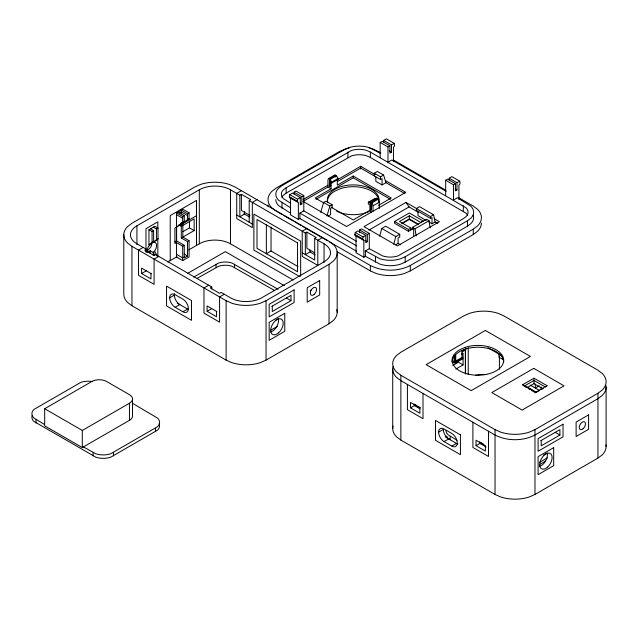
<?xml version="1.0" encoding="UTF-8"?>
<svg xmlns="http://www.w3.org/2000/svg" width="638" height="638" viewBox="0 0 638 638"><rect width="100%" height="100%" fill="white"/><g stroke="black" fill="none" stroke-linecap="round" stroke-linejoin="round"><path stroke-width="0.96" d="M181.288 222.558L181.288 238.006L187.524 241.611L189.087 240.709L189.087 256.915L182.691 260.607L176.455 257.002L176.455 242.599L174.892 241.698L176.455 240.797L184.254 245.303L184.254 257.904L187.524 256.013L187.524 241.611M181.288 213.842L181.296 210.093L182.851 209.2L189.087 212.797L189.063 218.603L182.843 223.603L182.851 237.105L189.087 240.709M184.254 221.394L176.455 227.295L176.455 212.893L178.042 211.968L184.278 215.572L184.254 221.394L174.9 228.197L174.9 243.501L176.455 242.599L182.691 246.196L184.254 245.303M196.496 200.42L196.496 245.439L196.496 200.42L170.218 215.588L170.218 260.607M410.944 229.903L410.944 228.109L399.484 221.49L409.309 215.819L420.769 222.431L423.225 221.019L409.309 212.98L394.571 221.49L394.571 223.292L408.487 231.323L413.4 228.492M408.487 231.323L408.487 229.52L394.571 221.49M401.988 223.683L409.309 219.456L409.309 215.819M182.707 222.303L182.691 216.489L176.455 212.893M356.57 251.244L299.908 218.531L298.353 219.432L298.353 202.326L289.381 197.597L289.381 196.695L289.772 194.67L292.499 193.099L300.299 197.597L300.299 204.798L301.854 203.897L301.854 196.695L294.062 192.197L294.062 194M297.18 202.102L297.571 199.176L300.299 197.597M359.553 230.007L361.499 228.882L369.298 233.38L369.298 248.684L365.399 250.941L365.399 256.34L363.843 257.242L363.843 240.135L354.872 235.406L354.872 234.505L355.262 232.479L357.99 230.908L365.789 235.406L365.789 242.607L367.344 241.714L367.344 234.505L359.553 230.007L359.553 232.71M362.671 239.912L363.062 236.985L365.789 235.406M379.674 236.156L381.771 228.468L385.703 226.203L399.731 234.298L399.731 237.001L398.096 237.95L398.096 243.349L400.632 244.817M393.71 244.258L395.807 236.57L399.731 234.298M320.723 212.39L323.586 202.485L325.922 201.137L332.159 204.742L332.159 207.438L330.596 208.339L330.596 214.639L328.259 215.995M326.959 215.995L329.822 206.09L332.159 204.742M335.748 177.101L335.748 175.298L334.966 174.852L328.729 178.449L327.948 179.804L327.948 187.006L303.154 201.321M150.504 228.771L153.622 230.573L153.622 241.411L148.598 246.308A6.619 3.82 -60 0 0 147.386 252.225M154.651 255.144L153.311 252.536L150.193 250.734L147.577 252.337M153.311 255.375L153.311 252.536L155.217 250.128A6.619 3.82 -60 0 0 155.217 242.488L153.311 242.281L157.993 238.891L157.993 228.053L154.874 226.251L148.949 229.672L148.957 244.801L150.504 243.907M523.646 385.671L522.61 384.762L533.99 378.19L547.013 385.703L545.458 387.075L533.99 380.455L524.173 386.126M148.957 244.801L153.622 241.411M157.993 238.891L153.311 242.281M189.063 218.603L181.28 224.496L196.488 215.724M369.266 248.668L382.633 255.91A15.376 8.876 0 0 0 398.008 255.91L463.3 218.69L466.011 216.649A15.376 8.876 0 0 0 466.011 207.773L370.359 152.075L366.826 150.504A15.376 8.876 0 0 0 351.442 150.504L286.151 187.732L283.439 189.765A15.376 8.876 0 0 0 283.439 198.649L290.442 203.155M467.542 215.317A15.376 8.876 0 0 0 466.011 213.172L370.359 157.474L366.826 155.911A15.376 8.876 0 0 0 351.442 155.911L286.151 193.131L283.439 195.172A15.376 8.876 0 0 0 281.908 197.309M329.033 264.339L333.331 261.101A28.726 16.58 0 0 0 333.331 244.521L329.033 241.284L234.864 186.918L229.257 184.438A28.726 16.58 0 0 0 200.539 184.438L194.933 186.918L131.946 223.284L127.648 226.514A28.726 16.58 0 0 0 127.648 243.102L131.946 246.332L226.123 300.705L231.722 303.186A28.726 16.58 0 0 0 260.448 303.186L266.046 300.705L329.033 264.339L329.033 323.753L266.046 360.119L260.448 362.599A28.726 16.58 0 0 1 231.722 362.599L226.123 360.119L131.946 305.754L127.648 302.516A28.726 16.58 0 0 1 123.804 294.222L123.804 234.808M82.884 446.648L95.923 453.801A14.698 8.485 0 0 0 110.629 453.801L157.634 426.662A14.698 8.485 0 0 0 157.634 418.177L132.473 403.272M32.123 415.673A14.698 8.485 0 0 0 33.87 421.399L95.923 457.223A14.698 8.485 0 0 0 110.629 457.223L157.634 430.084A14.698 8.485 0 0 0 159.101 423.648M329.033 323.753L333.331 320.523A28.726 16.58 0 0 0 336.824 309.637M365.151 250.798L379.849 258.693A20.942 12.09 0 0 0 400.792 258.693L405.186 256.747L467.455 220.796L470.828 218.26A20.942 12.09 0 0 0 470.828 206.17L457.366 197.804L453.474 200.061L453.474 184.757L445.675 180.251L445.675 195.555M365.151 256.197L379.849 264.092A20.942 12.09 0 0 0 400.792 264.092L405.186 262.146L467.455 226.195L470.828 223.659A20.942 12.09 0 0 0 473.229 215.253M329.264 241.778L370.359 265.504C382.648 271.732 397.992 271.732 410.282 265.504L473.268 229.138L477.567 225.908A28.726 16.58 0 0 0 477.567 209.32L473.268 206.09L458.714 197.684M336.968 251.627L370.359 270.903L375.957 273.383A28.726 16.58 0 0 0 404.683 273.383L410.282 270.903L473.268 234.537L477.567 231.307A28.726 16.58 0 0 0 481.419 223.013M597.95 393.271L602.248 390.041A28.726 16.58 0 0 0 602.248 373.453L597.95 370.223L503.781 315.85L498.182 313.37A28.726 16.58 0 0 0 469.456 313.37L463.85 315.85L400.871 352.216L396.573 355.446A28.726 16.58 0 0 0 396.573 372.034L400.871 375.272L495.04 429.637L500.639 432.117A28.726 16.58 0 0 0 529.365 432.117L534.971 429.637L597.95 393.271L597.95 458.092L534.971 494.458L529.365 496.938A28.726 16.58 0 0 1 500.639 496.938L495.04 494.458L400.871 440.084L396.573 436.855A28.726 16.58 0 0 1 393.08 425.961M597.95 458.092L602.248 454.854A28.726 16.58 0 0 0 605.94 444.838M147.226 250.917L150.536 247.432A6.619 3.82 -60 0 0 151.908 242.815M375.822 176.83L375.822 181.336L382.058 184.932L385.95 182.667L404.899 193.617M182.691 216.489L184.278 215.572M136.931 244.466L136.931 225.804L199.303 189.797A22.051 12.728 0 0 1 230.493 189.797L239.848 195.196L241.403 194.295L250.758 199.702L249.203 200.595L249.203 222.207M178.042 211.968L181.296 210.093L187.524 213.698L187.54 219.504M179.111 213.156L181.288 211.904L187.524 215.5M148.949 229.672L152.067 231.474L153.622 230.573M153.311 227.152L156.43 228.954L157.993 228.053M187.524 213.698L189.087 212.797M143.167 247.408L138.494 250.112L138.494 275.321L154.085 284.325L154.085 259.116L158.766 256.412M241.403 190.698L236.73 193.394L236.73 218.603L252.321 227.606L252.321 202.398L257.002 199.702M146.285 252.162L146.285 249.211L144.73 250.112L154.085 255.511L155.648 254.61L211.776 287.02L211.776 288.99M183.018 231.61L189.478 227.878L194.151 230.581L194.151 218.874L181.288 226.307L178.951 224.951M153.311 252.536L154.874 251.635L157.092 255.99M181.288 238.006L194.151 230.581M151.389 273.766L141.612 268.119L141.612 273.519L146.285 270.815M167.738 262.035L176.997 256.691M188.816 249.865L199.303 243.812A22.051 12.728 0 0 1 230.493 243.812L293.145 279.986M294.062 192.197L296.008 191.073L303.808 195.571L303.808 210.875L299.908 213.124L299.908 218.531M380.184 157.745L380.184 142.441L382.13 141.317L389.93 145.815L389.93 153.016L391.493 152.123L391.493 144.914L383.693 140.416L383.693 142.218M383.693 140.416L386.421 138.837L394.22 143.343L394.611 145.815L393.439 147.394L393.439 161.645M184.254 257.002L182.691 257.904L176.455 254.299M328.729 178.449L329.503 178.903L335.748 175.298M329.503 178.903L329.503 186.105L330.285 186.551L330.285 179.35L336.521 175.753L338.084 178.449L338.084 179.35L337.303 178.903L337.303 185.203L353.205 176.024L391.254 197.987L378.573 205.308M301.854 196.695L303.808 195.571M380.184 142.441L387.984 146.939L389.93 145.815M391.493 144.914L394.22 143.343M338.084 178.449L331.848 182.053L330.285 181.152M303.154 199.519L328.06 185.14M323.618 202.868L315.164 197.987L331.066 188.808L331.066 182.5L331.848 182.954L360.693 166.295L375.144 174.645M329.503 186.105L331.066 185.203M337.606 181.431L360.693 168.097L380.495 179.533L382.058 178.632L382.058 184.932M187.468 273.487L225.326 251.627L284.396 285.736M316.009 199.303L353.205 177.819L390.408 199.303M193.705 277.083L218.698 263.008A13.246 7.648 0 0 1 231.945 263.008L278.12 289.317M374.259 175.928L374.259 173.233L377.353 171.447L383.59 175.043L385.95 182.667M197.15 278.343L218.698 266.253A13.246 7.648 0 0 1 231.945 266.253L274.707 290.585M187.612 309.079L182.931 311.783L175.139 307.277A7.72 4.458 60 0 1 169.676 297.826L174.357 295.123M374.259 173.233L380.495 176.83L383.59 175.043M208.658 285.226L203.985 287.921L203.985 313.13L219.576 322.134L219.576 296.925L224.257 294.222M306.894 228.508L302.221 231.211L302.221 256.412L317.812 265.416L317.812 240.207L322.493 237.511M298.002 266.588L271.03 251.013L266.357 253.717L266.357 224.903M175.139 307.277L179.812 304.581A7.72 4.458 60 0 1 174.541 293.6M211.776 287.02L210.221 287.921L219.576 293.328L221.139 292.427L230.493 297.826A22.051 12.728 0 0 0 261.676 297.826L324.048 261.819A22.051 12.728 0 0 0 324.048 243.812L314.694 238.413L314.694 260.017L302.221 252.815M249.203 200.595L305.339 233.006L306.894 232.104L316.249 237.511L314.694 238.413M370.67 203.57L368.333 202.222L370.67 201.767L376.906 198.171L374.57 198.617L368.333 202.222L368.333 204.016L369.896 204.918L369.896 211.218L371.452 212.119M370.67 201.767L370.67 209.87L371.452 210.325L371.452 202.222L377.688 198.617L378.47 199.064L379.251 202.222L379.251 208.522M371.452 202.222L372.233 202.669L378.47 199.064M373.015 211.218L373.015 205.819L379.251 202.222M370.12 210.189L353.205 219.951L331.226 207.262M216.88 311.575L207.103 305.929L207.103 311.328L211.776 308.632M315.116 254.857L310.012 251.914L305.339 254.618L305.339 233.006M44.676 408.735L91.824 381.516A10.471 6.045 0 0 1 106.642 381.516L129.45 394.683A10.471 6.045 0 0 1 129.45 403.24L129.45 420.338L82.302 447.565L44.676 425.841L44.676 408.735L82.302 430.459L129.45 403.24M437.668 223.436L435.132 221.968L432.014 223.771L432.014 217.47L430.451 218.371L430.451 216.569L405.951 202.421L364.003 226.642L397.418 245.925L439.359 221.713L434.223 218.738M445.675 180.251L447.621 179.126L455.42 183.624L455.42 190.834L456.975 189.933L456.975 182.731L449.184 178.225L449.184 180.028M449.184 178.225L451.911 176.654L459.711 181.152L460.102 183.624L458.929 185.203L458.929 199.455M368.836 230.151L409.07 206.927L418.52 212.382M367.344 234.505L369.298 233.38M453.474 184.757L455.42 183.624M456.975 182.731L459.711 181.152M401.94 223.244L409.309 218.986L418.313 224.185M271.86 306.352L291 295.298L291 300.705L272.282 311.504L272.282 306.104M430.451 216.569L433.569 214.767L435.132 221.968M408.487 229.52L410.944 228.109M413.695 236.14L413.687 229.839L412.523 229.162L412.523 227.359L426.551 219.265L429.055 220.7L430.132 227.806M412.523 227.359L415.027 228.803L429.055 220.7M395.64 244.769L398.096 243.349M275.425 320.292L278.001 318.801M270.48 330.348L277.363 326.377M466.171 348.723L461.992 351.139L461.992 357.44L455.747 361.044L455.747 354.736M461.992 352.024L465.405 350.055L465.413 373.828M461.457 354.146L463.076 353.213L463.076 364.912L455.803 369.115M455.747 361.044L456.529 361.491L462.765 357.886L462.765 358.787L454.974 363.293L454.974 356.092L454.192 355.637L454.192 362.839L453.411 362.392L452.629 360.143M452.741 365.478L458.395 362.217L463.076 364.912M410.529 407.857L419.884 413.257L419.884 407.857L410.529 402.45L410.529 407.857L415.21 405.154M438.601 432.157L443.274 429.462A7.72 4.458 60 0 0 448.737 438.912L444.056 441.616A7.72 4.458 60 0 1 438.601 432.157A7.72 4.458 60 0 1 444.056 429.007L451.856 433.513A7.72 4.458 60 0 1 457.31 442.963A7.72 4.458 60 0 1 451.856 446.114L444.056 441.616M527.443 387.41L533.99 383.629L543.002 388.829M539.174 385.799L535.274 388.048L535.274 384.076M522.61 384.762L535.633 392.274L547.013 385.703M531.534 390.384L535.633 392.745L539.724 390.384M541.359 389.435L543.002 388.494M451.856 446.114L456.529 443.418A7.72 4.458 60 0 0 457.94 444.016M476.02 445.667L485.374 451.066L485.374 445.667L476.02 440.26L476.02 445.667L480.701 442.963M540.777 440.683L559.917 429.637L559.917 435.036L541.207 445.842L541.207 440.443M543.48 455.125L546.925 453.14M539.612 462.359L547.332 457.909M539.397 464.687L545.418 461.21M289.381 197.597L290.553 197.82L290.553 214.926L298.353 219.432M176.455 214.687L182.715 218.276M389.148 150.767L391.493 152.123M455.42 189.031L456.975 189.933M380.806 152.705L373.493 149.236A28.726 16.58 0 0 0 369.25 148.08M393.654 160.122L445.874 190.268M380.719 153.559L369.601 147.729A20.942 12.09 0 0 0 348.667 147.729L344.273 149.675L281.996 185.626L278.631 188.162A20.942 12.09 0 0 0 278.631 200.252L290.529 207.709M446.169 191.336L391.876 159.994L387.984 162.251L387.984 146.939M385.352 180.538L405.76 192.317L346.506 226.522L303.138 201.488M433.569 214.767L419.533 206.664L416.415 208.466L416.415 210.269L430.451 218.371M426.232 220.437L417.978 215.668L417.978 211.17M428.712 221.864L432.014 223.771M409.309 219.456L418.257 224.624M327.948 187.006L331.066 188.808M381.771 228.468L395.807 236.57M323.586 202.485L329.822 206.09M289.772 194.67L297.571 199.176M355.262 232.479L363.062 236.985M289.381 196.695L297.18 201.201M300.299 203.004L301.854 203.897M354.872 234.505L362.671 239.011M365.008 240.359L367.344 241.714M291.335 198.274L296.008 200.978M363.843 240.135L356.044 235.637L356.044 252.736L363.843 257.242M303.289 210.58L356.419 241.252M299.908 213.124L356.57 245.837M275.823 199.606A20.942 12.09 0 0 0 278.631 205.651L290.529 213.116M276.182 211.13L282.179 214.591M283.886 215.58L293.305 221.019M295.019 222.008L301.008 225.469M302.723 226.458L327.549 240.789M488.038 347.814L501.564 355.621M502.058 356.267L498.94 354.473L498.94 357.168L503.621 359.872M249.913 215.413L241.403 210.5L241.403 194.295M314.55 252.728L306.894 248.31L306.894 232.104M243.868 213.722L249.625 217.048M236.73 215.006L252.321 224.002M530.17 385.105L539.493 390.48M527.052 386.907L536.406 392.306M524.986 386.604L526.629 387.545M528.264 388.494L529.899 389.435M461.992 357.44L462.765 357.886M454.974 361.491L456.529 362.392L456.529 361.491M299.812 276.629L253.884 250.112L253.884 214.105L300.657 241.108L300.657 276.15M555.235 432.341L559.917 435.036M286.318 298.002L291 300.705M184.167 254.076L187.524 256.013M146.285 249.211L136.931 243.812A22.051 12.728 0 0 1 136.931 225.804M417.188 405.848L414.07 404.045L414.461 405.616L419.916 408.775M418.743 406.749L420.306 407.642M483.452 444.104L479.561 441.855L479.951 443.434L486.188 447.031M446.058 430.475A14.698 8.485 0 0 0 448.028 434.717L457.007 440.276M445.396 436.982L457.35 443.889M141.612 273.519L150.967 278.918L150.967 273.519M207.103 311.328L216.457 316.735L216.457 311.328M177.324 303.146L188.425 309.55M92.032 381.5A14.698 8.485 0 0 0 80.874 382.345L33.87 409.484A14.698 8.485 0 0 0 33.87 417.978L44.556 424.525M275.464 210.596L271.884 207.9A28.726 16.58 0 0 1 271.884 191.312L276.182 188.082L339.169 151.716L344.775 149.236A28.726 16.58 0 0 1 349.018 148.08M448.028 438.139L450.197 439.765L450.197 436.344M405.951 202.421L409.07 206.919M330.285 179.35L331.848 182.954M372.233 202.669L373.015 205.819M415.027 228.803L416.096 235.908M176.439 226.442L176.455 240.797M152.067 231.474L152.075 242.304M606.1 387.146L606.1 446.568M541.104 387.003L541.104 388.797M535.633 392.274L535.633 392.745M534.971 429.637L534.971 494.458M533.99 378.19L533.99 383.629M499.41 356.538L499.41 369.306M495.04 429.637L495.04 494.458M488.493 431.264L488.493 456.465L472.902 447.461L472.902 422.26M473.268 229.138L473.268 234.537M468.228 347.702L468.228 374.219M467.455 220.796L467.455 226.195M465.413 348.46L465.413 373.9M463.3 205.731L463.3 211.13M423.002 393.447L423.002 418.656L407.411 409.652L407.411 384.451M410.282 265.504L410.282 270.903M405.186 256.747L405.186 262.146M400.871 375.272L400.871 440.084M392.721 369.147L392.721 428.561M380.495 176.83L380.495 179.533M375.455 256.747L375.455 262.146M370.359 152.075L370.359 157.474M370.359 265.504L370.359 270.903M360.693 166.295L360.693 168.998M353.205 176.024L353.205 177.819M347.909 152.075L347.909 157.474M337.183 252.815L337.183 312.229M324.048 243.812L324.048 262.473M310.012 250.112L310.012 251.914M286.151 187.732L286.151 193.131M281.996 202.788L281.996 208.187M271.03 227.176L271.03 251.013M266.046 300.705L266.046 360.119M244.521 211.401L244.521 214.105L239.848 216.8L239.848 195.196M234.577 264.172L234.577 267.418M230.493 189.797L230.493 243.812M226.123 300.705L226.123 360.119M216.067 264.172L216.067 267.418M199.303 189.797L199.303 243.812M189.478 221.051L189.478 227.878M182.691 246.196L182.691 260.607M176.614 226.506L176.614 241.012M157.833 227.702L157.833 221.841L145.982 228.683L145.982 252.13M157.833 238.452L157.833 256.029M156.43 228.954L156.43 239.792M155.465 428.297L155.465 431.719M150.193 250.734L150.193 253.573M132.521 398.957L132.521 416.064A10.471 6.045 0 0 1 129.45 420.338M131.946 246.332L131.946 305.754M113.452 452.549L113.452 455.971M93.1 452.549L93.1 455.971M82.302 430.459L82.302 447.565M36.039 419.605L36.039 423.026M310.969 289.923A4.41 2.544 -60 0 1 310.323 290.864M182.931 311.783A7.72 4.458 60 0 0 188.393 308.632A7.72 4.458 60 0 0 182.931 299.174L175.139 294.676A7.72 4.458 60 0 0 169.676 297.826M278.312 318.769A8.82 5.096 -60 0 1 270.671 331.999M268.191 206.744A28.726 16.58 0 0 1 268.04 205.013M327.406 201.592A25.799 14.897 0 0 1 334.966 191.057L340.309 188.689A25.799 14.897 0 0 1 378.789 199.646M368.916 211.609A25.799 14.897 0 0 1 336.617 211.194M327.908 202.701A25.799 14.897 0 0 1 352.359 184.9A25.799 14.897 0 0 1 378.789 201.736M447.437 437.477A14.698 8.485 0 0 1 446.56 436.089M605.94 385.416A28.726 16.58 0 0 1 602.248 395.44L597.95 398.678L534.971 435.036C522.682 441.273 507.33 441.273 495.04 435.036L400.871 380.671L396.573 377.433A28.726 16.58 0 0 1 393.08 366.547M452.095 362.121A25.799 14.897 0 0 1 477.894 347.224A25.799 14.897 0 0 1 503.693 362.121M475.382 375.383A22.051 12.728 0 0 1 486.698 374.53M547.229 453.1A8.82 5.096 -60 0 1 539.588 466.33M294.118 289.899L269.164 304.302L269.164 316.911L294.118 302.508L294.118 289.899M319.678 280.545L307.205 287.746L307.205 302.149L319.678 294.947L319.678 280.545M284.763 313.306L269.164 322.31L269.164 340.317L284.763 331.313L284.763 313.306M485.374 330.436L426.128 364.641L471.187 390.655L530.441 356.451L485.374 330.436M533.751 368.357L491.81 392.569L522.099 410.059L564.04 385.846L533.751 368.349M563.035 424.238L538.089 438.641L538.089 451.241L563.035 436.839L563.035 424.238M588.595 414.875L576.122 422.085L576.122 436.488L588.595 429.286L588.595 414.875M553.68 447.645L538.089 456.649L538.089 474.648L553.68 465.644L553.68 447.645M464.99 347.423L459.647 349.791A25.799 14.897 0 0 0 469.066 374.315A25.799 14.897 0 0 0 503.597 359.019A25.799 14.897 0 0 0 464.99 347.423M297.539 242.911L257.002 219.504L257.002 248.31L297.539 271.716L297.539 242.911M460.429 434.861L435.483 420.458L435.483 440.26L460.429 454.671L460.429 434.861M191.512 300.53L166.558 286.119L166.558 305.929L191.512 320.332L191.512 300.53M314.247 294.357A4.41 2.544 -60 0 0 315.643 287.531A4.41 2.544 -60 0 0 310.427 292.156A4.41 2.544 -60 0 0 314.247 294.357M278.575 332.837A8.82 5.096 -60 0 0 281.374 319.175A8.82 5.096 -60 0 0 270.935 328.426A8.82 5.096 -60 0 0 278.575 332.837M583.164 428.696A4.41 2.544 -60 0 0 584.567 421.862A4.41 2.544 -60 0 0 579.344 426.487A4.41 2.544 -60 0 0 583.164 428.696M547.5 467.168A8.82 5.096 -60 0 0 550.291 453.506A8.82 5.096 -60 0 0 539.86 462.757A8.82 5.096 -60 0 0 547.5 467.168"/></g></svg>
